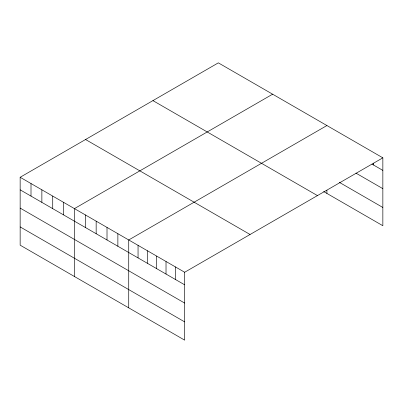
<?xml version="1.0" encoding="UTF-8"?>
<svg xmlns="http://www.w3.org/2000/svg" width="403" height="403" viewBox="0 0 403 403"><rect width="100%" height="100%" fill="white"/><g stroke="black" fill="none" stroke-linecap="round" stroke-linejoin="round"><path stroke-width="0.6" d="M382.85 157.835L218.335 62.853L20.15 177.275L20.15 245.165L184.665 340.147L184.665 272.257L382.85 157.835L382.85 225.725L323.659 191.551M272.624 94.196L74.439 208.618L74.439 276.508M326.914 125.54L128.728 239.961L128.728 307.852M371.974 164.117L382.85 170.393M355.92 173.104L382.85 188.654M339.346 182.347L382.85 207.464M152.933 100.614L317.448 195.591M85.552 139.514L250.067 234.496M20.15 177.275L184.665 272.257M20.15 189.838L184.665 284.815M20.15 208.094L184.665 303.076M20.15 226.909L184.665 321.886M373.526 163.129L373.526 165.013M326.914 190.281L326.914 193.43M175.34 266.872L175.34 279.435M166.021 261.492L166.021 274.05M156.696 256.112L156.696 268.67M147.372 250.726L147.372 263.29M138.053 245.346L138.053 257.905M117.872 233.695L117.872 246.253M107.012 227.423L107.012 239.987M96.156 221.156L96.156 233.715M85.3 214.89L85.3 227.448M63.583 202.351L63.583 214.91M52.722 196.08L52.722 208.643M41.867 189.813L41.867 202.371M31.006 183.541L31.006 196.105"/></g></svg>
